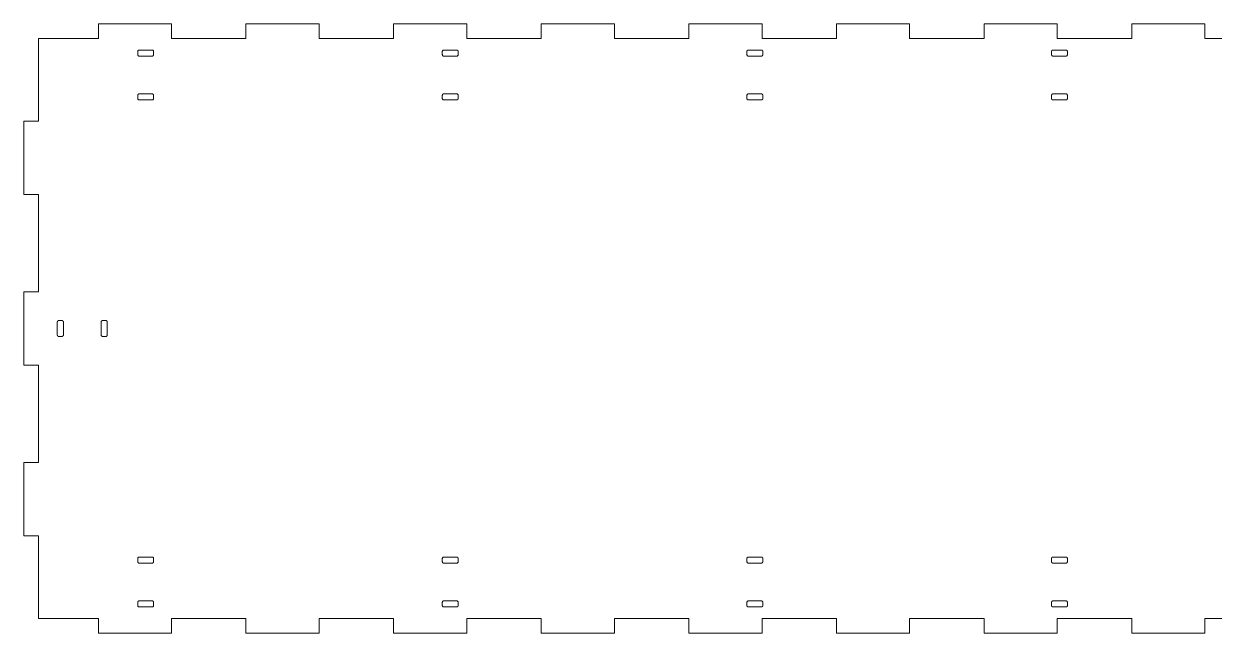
# Model space of a CAD drawing. Header units: millimetres. Extents: x 0 to 3016, y 0 to 2002.
# Drawn here: x 2016 to 2504.5, y 1008 to 1258 of the extents above; entities that cross this region are included whole.
import ezdxf

# ---------------------------------------------------------------- set-up
doc = ezdxf.new("R2010")
doc.units = ezdxf.units.MM
doc.layers.add('CORTE', color=1, linetype='Continuous', lineweight=0)

msp = doc.modelspace()

# ---------------------------------------------------------------- linework, layer by layer
at = {"layer": 'CORTE'}
msp.add_lwpolyline([(2531.294118, 1252), (2500.705882, 1252), (2500.705882, 1258), (2470.705882, 1258), (2470.705882, 1252), (2440.117647, 1252), (2440.117647, 1258), (2410.117647, 1258), (2410.117647, 1252), (2379.529412, 1252), (2379.529412, 1258), (2349.529412, 1258), (2349.529412, 1252), (2318.941176, 1252), (2318.941176, 1258), (2288.941176, 1258), (2288.941176, 1252), (2258.352941, 1252), (2258.352941, 1258), (2228.352941, 1258), (2228.352941, 1252), (2197.764706, 1252), (2197.764706, 1258), (2167.764706, 1258), (2167.764706, 1252), (2137.176471, 1252), (2137.176471, 1258), (2107.176471, 1258), (2107.176471, 1252), (2076.588235, 1252), (2076.588235, 1258), (2046.588235, 1258), (2046.588235, 1252), (2022, 1252), (2022, 1218), (2016, 1218), (2016, 1188), (2022, 1188), (2022, 1148), (2016, 1148), (2016, 1118), (2022, 1118), (2022, 1078), (2016, 1078), (2016, 1048), (2022, 1048), (2022, 1014), (2022, 1014), (2046.588235, 1014), (2046.588235, 1008), (2076.588235, 1008), (2076.588235, 1014), (2107.176471, 1014), (2107.176471, 1008), (2137.176471, 1008), (2137.176471, 1014), (2167.764706, 1014), (2167.764706, 1008), (2197.764706, 1008), (2197.764706, 1014), (2228.352941, 1014), (2228.352941, 1008), (2258.352941, 1008), (2258.352941, 1014), (2288.941176, 1014), (2288.941176, 1008), (2318.941176, 1008), (2318.941176, 1014), (2349.529412, 1014), (2349.529412, 1008), (2379.529412, 1008), (2379.529412, 1014), (2410.117647, 1014), (2410.117647, 1008), (2440.117647, 1008), (2440.117647, 1014), (2470.705882, 1014), (2470.705882, 1008), (2500.705882, 1008), (2500.705882, 1014), (2531.294118, 1014)], dxfattribs=at)
for points in [[(2069.25, 1246.65), (2069.246227, 1246.717179), (2069.234957, 1246.783513), (2069.21633, 1246.848167), (2069.190581, 1246.91033), (2069.158035, 1246.969219), (2069.119099, 1247.024094), (2069.074264, 1247.074264), (2069.024094, 1247.119099), (2068.969219, 1247.158035), (2068.91033, 1247.190581), (2068.848167, 1247.21633), (2068.783513, 1247.234957), (2068.717179, 1247.246227), (2068.65, 1247.25), (2063.35, 1247.25), (2063.282821, 1247.246227), (2063.216487, 1247.234957), (2063.151833, 1247.21633), (2063.08967, 1247.190581), (2063.030781, 1247.158035), (2062.975906, 1247.119099), (2062.925736, 1247.074264), (2062.880901, 1247.024094), (2062.841965, 1246.969219), (2062.809419, 1246.91033), (2062.78367, 1246.848167), (2062.765043, 1246.783513), (2062.753773, 1246.717179), (2062.75, 1246.65), (2062.75, 1245.35), (2062.753773, 1245.282821), (2062.765043, 1245.216487), (2062.78367, 1245.151833), (2062.809419, 1245.08967), (2062.841965, 1245.030781), (2062.880901, 1244.975906), (2062.925736, 1244.925736), (2062.975906, 1244.880901), (2063.030781, 1244.841965), (2063.08967, 1244.809419), (2063.151833, 1244.78367), (2063.216487, 1244.765043), (2063.282821, 1244.753773), (2063.35, 1244.75), (2068.65, 1244.75), (2068.717179, 1244.753773), (2068.783513, 1244.765043), (2068.848167, 1244.78367), (2068.91033, 1244.809419), (2068.969219, 1244.841965), (2069.024094, 1244.880901), (2069.074264, 1244.925736), (2069.119099, 1244.975906), (2069.158035, 1245.030781), (2069.190581, 1245.08967), (2069.21633, 1245.151833), (2069.234957, 1245.216487), (2069.246227, 1245.282821), (2069.25, 1245.35)], [(2194.25, 1246.65), (2194.246227, 1246.717179), (2194.234957, 1246.783513), (2194.21633, 1246.848167), (2194.190581, 1246.91033), (2194.158035, 1246.969219), (2194.119099, 1247.024094), (2194.074264, 1247.074264), (2194.024094, 1247.119099), (2193.969219, 1247.158035), (2193.91033, 1247.190581), (2193.848167, 1247.21633), (2193.783513, 1247.234957), (2193.717179, 1247.246227), (2193.65, 1247.25), (2188.35, 1247.25), (2188.282821, 1247.246227), (2188.216487, 1247.234957), (2188.151833, 1247.21633), (2188.08967, 1247.190581), (2188.030781, 1247.158035), (2187.975906, 1247.119099), (2187.925736, 1247.074264), (2187.880901, 1247.024094), (2187.841965, 1246.969219), (2187.809419, 1246.91033), (2187.78367, 1246.848167), (2187.765043, 1246.783513), (2187.753773, 1246.717179), (2187.75, 1246.65), (2187.75, 1245.35), (2187.753773, 1245.282821), (2187.765043, 1245.216487), (2187.78367, 1245.151833), (2187.809419, 1245.08967), (2187.841965, 1245.030781), (2187.880901, 1244.975906), (2187.925736, 1244.925736), (2187.975906, 1244.880901), (2188.030781, 1244.841965), (2188.08967, 1244.809419), (2188.151833, 1244.78367), (2188.216487, 1244.765043), (2188.282821, 1244.753773), (2188.35, 1244.75), (2193.65, 1244.75), (2193.717179, 1244.753773), (2193.783513, 1244.765043), (2193.848167, 1244.78367), (2193.91033, 1244.809419), (2193.969219, 1244.841965), (2194.024094, 1244.880901), (2194.074264, 1244.925736), (2194.119099, 1244.975906), (2194.158035, 1245.030781), (2194.190581, 1245.08967), (2194.21633, 1245.151833), (2194.234957, 1245.216487), (2194.246227, 1245.282821), (2194.25, 1245.35)], [(2319.25, 1246.65), (2319.246227, 1246.717179), (2319.234957, 1246.783513), (2319.21633, 1246.848167), (2319.190581, 1246.91033), (2319.158035, 1246.969219), (2319.119099, 1247.024094), (2319.074264, 1247.074264), (2319.024094, 1247.119099), (2318.969219, 1247.158035), (2318.91033, 1247.190581), (2318.848167, 1247.21633), (2318.783513, 1247.234957), (2318.717179, 1247.246227), (2318.65, 1247.25), (2313.35, 1247.25), (2313.282821, 1247.246227), (2313.216487, 1247.234957), (2313.151833, 1247.21633), (2313.08967, 1247.190581), (2313.030781, 1247.158035), (2312.975906, 1247.119099), (2312.925736, 1247.074264), (2312.880901, 1247.024094), (2312.841965, 1246.969219), (2312.809419, 1246.91033), (2312.78367, 1246.848167), (2312.765043, 1246.783513), (2312.753773, 1246.717179), (2312.75, 1246.65), (2312.75, 1245.35), (2312.753773, 1245.282821), (2312.765043, 1245.216487), (2312.78367, 1245.151833), (2312.809419, 1245.08967), (2312.841965, 1245.030781), (2312.880901, 1244.975906), (2312.925736, 1244.925736), (2312.975906, 1244.880901), (2313.030781, 1244.841965), (2313.08967, 1244.809419), (2313.151833, 1244.78367), (2313.216487, 1244.765043), (2313.282821, 1244.753773), (2313.35, 1244.75), (2318.65, 1244.75), (2318.717179, 1244.753773), (2318.783513, 1244.765043), (2318.848167, 1244.78367), (2318.91033, 1244.809419), (2318.969219, 1244.841965), (2319.024094, 1244.880901), (2319.074264, 1244.925736), (2319.119099, 1244.975906), (2319.158035, 1245.030781), (2319.190581, 1245.08967), (2319.21633, 1245.151833), (2319.234957, 1245.216487), (2319.246227, 1245.282821), (2319.25, 1245.35)], [(2444.25, 1246.65), (2444.246227, 1246.717179), (2444.234957, 1246.783513), (2444.21633, 1246.848167), (2444.190581, 1246.91033), (2444.158035, 1246.969219), (2444.119099, 1247.024094), (2444.074264, 1247.074264), (2444.024094, 1247.119099), (2443.969219, 1247.158035), (2443.91033, 1247.190581), (2443.848167, 1247.21633), (2443.783513, 1247.234957), (2443.717179, 1247.246227), (2443.65, 1247.25), (2438.35, 1247.25), (2438.282821, 1247.246227), (2438.216487, 1247.234957), (2438.151833, 1247.21633), (2438.08967, 1247.190581), (2438.030781, 1247.158035), (2437.975906, 1247.119099), (2437.925736, 1247.074264), (2437.880901, 1247.024094), (2437.841965, 1246.969219), (2437.809419, 1246.91033), (2437.78367, 1246.848167), (2437.765043, 1246.783513), (2437.753773, 1246.717179), (2437.75, 1246.65), (2437.75, 1245.35), (2437.753773, 1245.282821), (2437.765043, 1245.216487), (2437.78367, 1245.151833), (2437.809419, 1245.08967), (2437.841965, 1245.030781), (2437.880901, 1244.975906), (2437.925736, 1244.925736), (2437.975906, 1244.880901), (2438.030781, 1244.841965), (2438.08967, 1244.809419), (2438.151833, 1244.78367), (2438.216487, 1244.765043), (2438.282821, 1244.753773), (2438.35, 1244.75), (2443.65, 1244.75), (2443.717179, 1244.753773), (2443.783513, 1244.765043), (2443.848167, 1244.78367), (2443.91033, 1244.809419), (2443.969219, 1244.841965), (2444.024094, 1244.880901), (2444.074264, 1244.925736), (2444.119099, 1244.975906), (2444.158035, 1245.030781), (2444.190581, 1245.08967), (2444.21633, 1245.151833), (2444.234957, 1245.216487), (2444.246227, 1245.282821), (2444.25, 1245.35)], [(2069.25, 1228.65), (2069.246227, 1228.717179), (2069.234957, 1228.783513), (2069.21633, 1228.848167), (2069.190581, 1228.91033), (2069.158035, 1228.969219), (2069.119099, 1229.024094), (2069.074264, 1229.074264), (2069.024094, 1229.119099), (2068.969219, 1229.158035), (2068.91033, 1229.190581), (2068.848167, 1229.21633), (2068.783513, 1229.234957), (2068.717179, 1229.246227), (2068.65, 1229.25), (2063.35, 1229.25), (2063.282821, 1229.246227), (2063.216487, 1229.234957), (2063.151833, 1229.21633), (2063.08967, 1229.190581), (2063.030781, 1229.158035), (2062.975906, 1229.119099), (2062.925736, 1229.074264), (2062.880901, 1229.024094), (2062.841965, 1228.969219), (2062.809419, 1228.91033), (2062.78367, 1228.848167), (2062.765043, 1228.783513), (2062.753773, 1228.717179), (2062.75, 1228.65), (2062.75, 1227.35), (2062.753773, 1227.282821), (2062.765043, 1227.216487), (2062.78367, 1227.151833), (2062.809419, 1227.08967), (2062.841965, 1227.030781), (2062.880901, 1226.975906), (2062.925736, 1226.925736), (2062.975906, 1226.880901), (2063.030781, 1226.841965), (2063.08967, 1226.809419), (2063.151833, 1226.78367), (2063.216487, 1226.765043), (2063.282821, 1226.753773), (2063.35, 1226.75), (2068.65, 1226.75), (2068.717179, 1226.753773), (2068.783513, 1226.765043), (2068.848167, 1226.78367), (2068.91033, 1226.809419), (2068.969219, 1226.841965), (2069.024094, 1226.880901), (2069.074264, 1226.925736), (2069.119099, 1226.975906), (2069.158035, 1227.030781), (2069.190581, 1227.08967), (2069.21633, 1227.151833), (2069.234957, 1227.216487), (2069.246227, 1227.282821), (2069.25, 1227.35)], [(2194.25, 1228.65), (2194.246227, 1228.717179), (2194.234957, 1228.783513), (2194.21633, 1228.848167), (2194.190581, 1228.91033), (2194.158035, 1228.969219), (2194.119099, 1229.024094), (2194.074264, 1229.074264), (2194.024094, 1229.119099), (2193.969219, 1229.158035), (2193.91033, 1229.190581), (2193.848167, 1229.21633), (2193.783513, 1229.234957), (2193.717179, 1229.246227), (2193.65, 1229.25), (2188.35, 1229.25), (2188.282821, 1229.246227), (2188.216487, 1229.234957), (2188.151833, 1229.21633), (2188.08967, 1229.190581), (2188.030781, 1229.158035), (2187.975906, 1229.119099), (2187.925736, 1229.074264), (2187.880901, 1229.024094), (2187.841965, 1228.969219), (2187.809419, 1228.91033), (2187.78367, 1228.848167), (2187.765043, 1228.783513), (2187.753773, 1228.717179), (2187.75, 1228.65), (2187.75, 1227.35), (2187.753773, 1227.282821), (2187.765043, 1227.216487), (2187.78367, 1227.151833), (2187.809419, 1227.08967), (2187.841965, 1227.030781), (2187.880901, 1226.975906), (2187.925736, 1226.925736), (2187.975906, 1226.880901), (2188.030781, 1226.841965), (2188.08967, 1226.809419), (2188.151833, 1226.78367), (2188.216487, 1226.765043), (2188.282821, 1226.753773), (2188.35, 1226.75), (2193.65, 1226.75), (2193.717179, 1226.753773), (2193.783513, 1226.765043), (2193.848167, 1226.78367), (2193.91033, 1226.809419), (2193.969219, 1226.841965), (2194.024094, 1226.880901), (2194.074264, 1226.925736), (2194.119099, 1226.975906), (2194.158035, 1227.030781), (2194.190581, 1227.08967), (2194.21633, 1227.151833), (2194.234957, 1227.216487), (2194.246227, 1227.282821), (2194.25, 1227.35)], [(2319.25, 1228.65), (2319.246227, 1228.717179), (2319.234957, 1228.783513), (2319.21633, 1228.848167), (2319.190581, 1228.91033), (2319.158035, 1228.969219), (2319.119099, 1229.024094), (2319.074264, 1229.074264), (2319.024094, 1229.119099), (2318.969219, 1229.158035), (2318.91033, 1229.190581), (2318.848167, 1229.21633), (2318.783513, 1229.234957), (2318.717179, 1229.246227), (2318.65, 1229.25), (2313.35, 1229.25), (2313.282821, 1229.246227), (2313.216487, 1229.234957), (2313.151833, 1229.21633), (2313.08967, 1229.190581), (2313.030781, 1229.158035), (2312.975906, 1229.119099), (2312.925736, 1229.074264), (2312.880901, 1229.024094), (2312.841965, 1228.969219), (2312.809419, 1228.91033), (2312.78367, 1228.848167), (2312.765043, 1228.783513), (2312.753773, 1228.717179), (2312.75, 1228.65), (2312.75, 1227.35), (2312.753773, 1227.282821), (2312.765043, 1227.216487), (2312.78367, 1227.151833), (2312.809419, 1227.08967), (2312.841965, 1227.030781), (2312.880901, 1226.975906), (2312.925736, 1226.925736), (2312.975906, 1226.880901), (2313.030781, 1226.841965), (2313.08967, 1226.809419), (2313.151833, 1226.78367), (2313.216487, 1226.765043), (2313.282821, 1226.753773), (2313.35, 1226.75), (2318.65, 1226.75), (2318.717179, 1226.753773), (2318.783513, 1226.765043), (2318.848167, 1226.78367), (2318.91033, 1226.809419), (2318.969219, 1226.841965), (2319.024094, 1226.880901), (2319.074264, 1226.925736), (2319.119099, 1226.975906), (2319.158035, 1227.030781), (2319.190581, 1227.08967), (2319.21633, 1227.151833), (2319.234957, 1227.216487), (2319.246227, 1227.282821), (2319.25, 1227.35)], [(2444.25, 1228.65), (2444.246227, 1228.717179), (2444.234957, 1228.783513), (2444.21633, 1228.848167), (2444.190581, 1228.91033), (2444.158035, 1228.969219), (2444.119099, 1229.024094), (2444.074264, 1229.074264), (2444.024094, 1229.119099), (2443.969219, 1229.158035), (2443.91033, 1229.190581), (2443.848167, 1229.21633), (2443.783513, 1229.234957), (2443.717179, 1229.246227), (2443.65, 1229.25), (2438.35, 1229.25), (2438.282821, 1229.246227), (2438.216487, 1229.234957), (2438.151833, 1229.21633), (2438.08967, 1229.190581), (2438.030781, 1229.158035), (2437.975906, 1229.119099), (2437.925736, 1229.074264), (2437.880901, 1229.024094), (2437.841965, 1228.969219), (2437.809419, 1228.91033), (2437.78367, 1228.848167), (2437.765043, 1228.783513), (2437.753773, 1228.717179), (2437.75, 1228.65), (2437.75, 1227.35), (2437.753773, 1227.282821), (2437.765043, 1227.216487), (2437.78367, 1227.151833), (2437.809419, 1227.08967), (2437.841965, 1227.030781), (2437.880901, 1226.975906), (2437.925736, 1226.925736), (2437.975906, 1226.880901), (2438.030781, 1226.841965), (2438.08967, 1226.809419), (2438.151833, 1226.78367), (2438.216487, 1226.765043), (2438.282821, 1226.753773), (2438.35, 1226.75), (2443.65, 1226.75), (2443.717179, 1226.753773), (2443.783513, 1226.765043), (2443.848167, 1226.78367), (2443.91033, 1226.809419), (2443.969219, 1226.841965), (2444.024094, 1226.880901), (2444.074264, 1226.925736), (2444.119099, 1226.975906), (2444.158035, 1227.030781), (2444.190581, 1227.08967), (2444.21633, 1227.151833), (2444.234957, 1227.216487), (2444.246227, 1227.282821), (2444.25, 1227.35)], [(2032.25, 1135.65), (2032.246227, 1135.717179), (2032.234957, 1135.783513), (2032.21633, 1135.848167), (2032.190581, 1135.91033), (2032.158035, 1135.969219), (2032.119099, 1136.024094), (2032.074264, 1136.074264), (2032.024094, 1136.119099), (2031.969219, 1136.158035), (2031.91033, 1136.190581), (2031.848167, 1136.21633), (2031.783513, 1136.234957), (2031.717179, 1136.246227), (2031.65, 1136.25), (2030.35, 1136.25), (2030.282821, 1136.246227), (2030.216487, 1136.234957), (2030.151833, 1136.21633), (2030.08967, 1136.190581), (2030.030781, 1136.158035), (2029.975906, 1136.119099), (2029.925736, 1136.074264), (2029.880901, 1136.024094), (2029.841965, 1135.969219), (2029.809419, 1135.91033), (2029.78367, 1135.848167), (2029.765043, 1135.783513), (2029.753773, 1135.717179), (2029.75, 1135.65), (2029.75, 1130.35), (2029.753773, 1130.282821), (2029.765043, 1130.216487), (2029.78367, 1130.151833), (2029.809419, 1130.08967), (2029.841965, 1130.030781), (2029.880901, 1129.975906), (2029.925736, 1129.925736), (2029.975906, 1129.880901), (2030.030781, 1129.841965), (2030.08967, 1129.809419), (2030.151833, 1129.78367), (2030.216487, 1129.765043), (2030.282821, 1129.753773), (2030.35, 1129.75), (2031.65, 1129.75), (2031.717179, 1129.753773), (2031.783513, 1129.765043), (2031.848167, 1129.78367), (2031.91033, 1129.809419), (2031.969219, 1129.841965), (2032.024094, 1129.880901), (2032.074264, 1129.925736), (2032.119099, 1129.975906), (2032.158035, 1130.030781), (2032.190581, 1130.08967), (2032.21633, 1130.151833), (2032.234957, 1130.216487), (2032.246227, 1130.282821), (2032.25, 1130.35)], [(2050.25, 1135.65), (2050.246227, 1135.717179), (2050.234957, 1135.783513), (2050.21633, 1135.848167), (2050.190581, 1135.91033), (2050.158035, 1135.969219), (2050.119099, 1136.024094), (2050.074264, 1136.074264), (2050.024094, 1136.119099), (2049.969219, 1136.158035), (2049.91033, 1136.190581), (2049.848167, 1136.21633), (2049.783513, 1136.234957), (2049.717179, 1136.246227), (2049.65, 1136.25), (2048.35, 1136.25), (2048.282821, 1136.246227), (2048.216487, 1136.234957), (2048.151833, 1136.21633), (2048.08967, 1136.190581), (2048.030781, 1136.158035), (2047.975906, 1136.119099), (2047.925736, 1136.074264), (2047.880901, 1136.024094), (2047.841965, 1135.969219), (2047.809419, 1135.91033), (2047.78367, 1135.848167), (2047.765043, 1135.783513), (2047.753773, 1135.717179), (2047.75, 1135.65), (2047.75, 1130.35), (2047.753773, 1130.282821), (2047.765043, 1130.216487), (2047.78367, 1130.151833), (2047.809419, 1130.08967), (2047.841965, 1130.030781), (2047.880901, 1129.975906), (2047.925736, 1129.925736), (2047.975906, 1129.880901), (2048.030781, 1129.841965), (2048.08967, 1129.809419), (2048.151833, 1129.78367), (2048.216487, 1129.765043), (2048.282821, 1129.753773), (2048.35, 1129.75), (2049.65, 1129.75), (2049.717179, 1129.753773), (2049.783513, 1129.765043), (2049.848167, 1129.78367), (2049.91033, 1129.809419), (2049.969219, 1129.841965), (2050.024094, 1129.880901), (2050.074264, 1129.925736), (2050.119099, 1129.975906), (2050.158035, 1130.030781), (2050.190581, 1130.08967), (2050.21633, 1130.151833), (2050.234957, 1130.216487), (2050.246227, 1130.282821), (2050.25, 1130.35)], [(2069.25, 1038.65), (2069.246227, 1038.717179), (2069.234957, 1038.783513), (2069.21633, 1038.848167), (2069.190581, 1038.91033), (2069.158035, 1038.969219), (2069.119099, 1039.024094), (2069.074264, 1039.074264), (2069.024094, 1039.119099), (2068.969219, 1039.158035), (2068.91033, 1039.190581), (2068.848167, 1039.21633), (2068.783513, 1039.234957), (2068.717179, 1039.246227), (2068.65, 1039.25), (2063.35, 1039.25), (2063.282821, 1039.246227), (2063.216487, 1039.234957), (2063.151833, 1039.21633), (2063.08967, 1039.190581), (2063.030781, 1039.158035), (2062.975906, 1039.119099), (2062.925736, 1039.074264), (2062.880901, 1039.024094), (2062.841965, 1038.969219), (2062.809419, 1038.91033), (2062.78367, 1038.848167), (2062.765043, 1038.783513), (2062.753773, 1038.717179), (2062.75, 1038.65), (2062.75, 1037.35), (2062.753773, 1037.282821), (2062.765043, 1037.216487), (2062.78367, 1037.151833), (2062.809419, 1037.08967), (2062.841965, 1037.030781), (2062.880901, 1036.975906), (2062.925736, 1036.925736), (2062.975906, 1036.880901), (2063.030781, 1036.841965), (2063.08967, 1036.809419), (2063.151833, 1036.78367), (2063.216487, 1036.765043), (2063.282821, 1036.753773), (2063.35, 1036.75), (2068.65, 1036.75), (2068.717179, 1036.753773), (2068.783513, 1036.765043), (2068.848167, 1036.78367), (2068.91033, 1036.809419), (2068.969219, 1036.841965), (2069.024094, 1036.880901), (2069.074264, 1036.925736), (2069.119099, 1036.975906), (2069.158035, 1037.030781), (2069.190581, 1037.08967), (2069.21633, 1037.151833), (2069.234957, 1037.216487), (2069.246227, 1037.282821), (2069.25, 1037.35)], [(2194.25, 1038.65), (2194.246227, 1038.717179), (2194.234957, 1038.783513), (2194.21633, 1038.848167), (2194.190581, 1038.91033), (2194.158035, 1038.969219), (2194.119099, 1039.024094), (2194.074264, 1039.074264), (2194.024094, 1039.119099), (2193.969219, 1039.158035), (2193.91033, 1039.190581), (2193.848167, 1039.21633), (2193.783513, 1039.234957), (2193.717179, 1039.246227), (2193.65, 1039.25), (2188.35, 1039.25), (2188.282821, 1039.246227), (2188.216487, 1039.234957), (2188.151833, 1039.21633), (2188.08967, 1039.190581), (2188.030781, 1039.158035), (2187.975906, 1039.119099), (2187.925736, 1039.074264), (2187.880901, 1039.024094), (2187.841965, 1038.969219), (2187.809419, 1038.91033), (2187.78367, 1038.848167), (2187.765043, 1038.783513), (2187.753773, 1038.717179), (2187.75, 1038.65), (2187.75, 1037.35), (2187.753773, 1037.282821), (2187.765043, 1037.216487), (2187.78367, 1037.151833), (2187.809419, 1037.08967), (2187.841965, 1037.030781), (2187.880901, 1036.975906), (2187.925736, 1036.925736), (2187.975906, 1036.880901), (2188.030781, 1036.841965), (2188.08967, 1036.809419), (2188.151833, 1036.78367), (2188.216487, 1036.765043), (2188.282821, 1036.753773), (2188.35, 1036.75), (2193.65, 1036.75), (2193.717179, 1036.753773), (2193.783513, 1036.765043), (2193.848167, 1036.78367), (2193.91033, 1036.809419), (2193.969219, 1036.841965), (2194.024094, 1036.880901), (2194.074264, 1036.925736), (2194.119099, 1036.975906), (2194.158035, 1037.030781), (2194.190581, 1037.08967), (2194.21633, 1037.151833), (2194.234957, 1037.216487), (2194.246227, 1037.282821), (2194.25, 1037.35)], [(2319.25, 1038.65), (2319.246227, 1038.717179), (2319.234957, 1038.783513), (2319.21633, 1038.848167), (2319.190581, 1038.91033), (2319.158035, 1038.969219), (2319.119099, 1039.024094), (2319.074264, 1039.074264), (2319.024094, 1039.119099), (2318.969219, 1039.158035), (2318.91033, 1039.190581), (2318.848167, 1039.21633), (2318.783513, 1039.234957), (2318.717179, 1039.246227), (2318.65, 1039.25), (2313.35, 1039.25), (2313.282821, 1039.246227), (2313.216487, 1039.234957), (2313.151833, 1039.21633), (2313.08967, 1039.190581), (2313.030781, 1039.158035), (2312.975906, 1039.119099), (2312.925736, 1039.074264), (2312.880901, 1039.024094), (2312.841965, 1038.969219), (2312.809419, 1038.91033), (2312.78367, 1038.848167), (2312.765043, 1038.783513), (2312.753773, 1038.717179), (2312.75, 1038.65), (2312.75, 1037.35), (2312.753773, 1037.282821), (2312.765043, 1037.216487), (2312.78367, 1037.151833), (2312.809419, 1037.08967), (2312.841965, 1037.030781), (2312.880901, 1036.975906), (2312.925736, 1036.925736), (2312.975906, 1036.880901), (2313.030781, 1036.841965), (2313.08967, 1036.809419), (2313.151833, 1036.78367), (2313.216487, 1036.765043), (2313.282821, 1036.753773), (2313.35, 1036.75), (2318.65, 1036.75), (2318.717179, 1036.753773), (2318.783513, 1036.765043), (2318.848167, 1036.78367), (2318.91033, 1036.809419), (2318.969219, 1036.841965), (2319.024094, 1036.880901), (2319.074264, 1036.925736), (2319.119099, 1036.975906), (2319.158035, 1037.030781), (2319.190581, 1037.08967), (2319.21633, 1037.151833), (2319.234957, 1037.216487), (2319.246227, 1037.282821), (2319.25, 1037.35)], [(2444.25, 1038.65), (2444.246227, 1038.717179), (2444.234957, 1038.783513), (2444.21633, 1038.848167), (2444.190581, 1038.91033), (2444.158035, 1038.969219), (2444.119099, 1039.024094), (2444.074264, 1039.074264), (2444.024094, 1039.119099), (2443.969219, 1039.158035), (2443.91033, 1039.190581), (2443.848167, 1039.21633), (2443.783513, 1039.234957), (2443.717179, 1039.246227), (2443.65, 1039.25), (2438.35, 1039.25), (2438.282821, 1039.246227), (2438.216487, 1039.234957), (2438.151833, 1039.21633), (2438.08967, 1039.190581), (2438.030781, 1039.158035), (2437.975906, 1039.119099), (2437.925736, 1039.074264), (2437.880901, 1039.024094), (2437.841965, 1038.969219), (2437.809419, 1038.91033), (2437.78367, 1038.848167), (2437.765043, 1038.783513), (2437.753773, 1038.717179), (2437.75, 1038.65), (2437.75, 1037.35), (2437.753773, 1037.282821), (2437.765043, 1037.216487), (2437.78367, 1037.151833), (2437.809419, 1037.08967), (2437.841965, 1037.030781), (2437.880901, 1036.975906), (2437.925736, 1036.925736), (2437.975906, 1036.880901), (2438.030781, 1036.841965), (2438.08967, 1036.809419), (2438.151833, 1036.78367), (2438.216487, 1036.765043), (2438.282821, 1036.753773), (2438.35, 1036.75), (2443.65, 1036.75), (2443.717179, 1036.753773), (2443.783513, 1036.765043), (2443.848167, 1036.78367), (2443.91033, 1036.809419), (2443.969219, 1036.841965), (2444.024094, 1036.880901), (2444.074264, 1036.925736), (2444.119099, 1036.975906), (2444.158035, 1037.030781), (2444.190581, 1037.08967), (2444.21633, 1037.151833), (2444.234957, 1037.216487), (2444.246227, 1037.282821), (2444.25, 1037.35)], [(2069.25, 1020.65), (2069.246227, 1020.717179), (2069.234957, 1020.783513), (2069.21633, 1020.848167), (2069.190581, 1020.91033), (2069.158035, 1020.969219), (2069.119099, 1021.024094), (2069.074264, 1021.074264), (2069.024094, 1021.119099), (2068.969219, 1021.158035), (2068.91033, 1021.190581), (2068.848167, 1021.21633), (2068.783513, 1021.234957), (2068.717179, 1021.246227), (2068.65, 1021.25), (2063.35, 1021.25), (2063.282821, 1021.246227), (2063.216487, 1021.234957), (2063.151833, 1021.21633), (2063.08967, 1021.190581), (2063.030781, 1021.158035), (2062.975906, 1021.119099), (2062.925736, 1021.074264), (2062.880901, 1021.024094), (2062.841965, 1020.969219), (2062.809419, 1020.91033), (2062.78367, 1020.848167), (2062.765043, 1020.783513), (2062.753773, 1020.717179), (2062.75, 1020.65), (2062.75, 1019.35), (2062.753773, 1019.282821), (2062.765043, 1019.216487), (2062.78367, 1019.151833), (2062.809419, 1019.08967), (2062.841965, 1019.030781), (2062.880901, 1018.975906), (2062.925736, 1018.925736), (2062.975906, 1018.880901), (2063.030781, 1018.841965), (2063.08967, 1018.809419), (2063.151833, 1018.78367), (2063.216487, 1018.765043), (2063.282821, 1018.753773), (2063.35, 1018.75), (2068.65, 1018.75), (2068.717179, 1018.753773), (2068.783513, 1018.765043), (2068.848167, 1018.78367), (2068.91033, 1018.809419), (2068.969219, 1018.841965), (2069.024094, 1018.880901), (2069.074264, 1018.925736), (2069.119099, 1018.975906), (2069.158035, 1019.030781), (2069.190581, 1019.08967), (2069.21633, 1019.151833), (2069.234957, 1019.216487), (2069.246227, 1019.282821), (2069.25, 1019.35)], [(2194.25, 1020.65), (2194.246227, 1020.717179), (2194.234957, 1020.783513), (2194.21633, 1020.848167), (2194.190581, 1020.91033), (2194.158035, 1020.969219), (2194.119099, 1021.024094), (2194.074264, 1021.074264), (2194.024094, 1021.119099), (2193.969219, 1021.158035), (2193.91033, 1021.190581), (2193.848167, 1021.21633), (2193.783513, 1021.234957), (2193.717179, 1021.246227), (2193.65, 1021.25), (2188.35, 1021.25), (2188.282821, 1021.246227), (2188.216487, 1021.234957), (2188.151833, 1021.21633), (2188.08967, 1021.190581), (2188.030781, 1021.158035), (2187.975906, 1021.119099), (2187.925736, 1021.074264), (2187.880901, 1021.024094), (2187.841965, 1020.969219), (2187.809419, 1020.91033), (2187.78367, 1020.848167), (2187.765043, 1020.783513), (2187.753773, 1020.717179), (2187.75, 1020.65), (2187.75, 1019.35), (2187.753773, 1019.282821), (2187.765043, 1019.216487), (2187.78367, 1019.151833), (2187.809419, 1019.08967), (2187.841965, 1019.030781), (2187.880901, 1018.975906), (2187.925736, 1018.925736), (2187.975906, 1018.880901), (2188.030781, 1018.841965), (2188.08967, 1018.809419), (2188.151833, 1018.78367), (2188.216487, 1018.765043), (2188.282821, 1018.753773), (2188.35, 1018.75), (2193.65, 1018.75), (2193.717179, 1018.753773), (2193.783513, 1018.765043), (2193.848167, 1018.78367), (2193.91033, 1018.809419), (2193.969219, 1018.841965), (2194.024094, 1018.880901), (2194.074264, 1018.925736), (2194.119099, 1018.975906), (2194.158035, 1019.030781), (2194.190581, 1019.08967), (2194.21633, 1019.151833), (2194.234957, 1019.216487), (2194.246227, 1019.282821), (2194.25, 1019.35)], [(2319.25, 1020.65), (2319.246227, 1020.717179), (2319.234957, 1020.783513), (2319.21633, 1020.848167), (2319.190581, 1020.91033), (2319.158035, 1020.969219), (2319.119099, 1021.024094), (2319.074264, 1021.074264), (2319.024094, 1021.119099), (2318.969219, 1021.158035), (2318.91033, 1021.190581), (2318.848167, 1021.21633), (2318.783513, 1021.234957), (2318.717179, 1021.246227), (2318.65, 1021.25), (2313.35, 1021.25), (2313.282821, 1021.246227), (2313.216487, 1021.234957), (2313.151833, 1021.21633), (2313.08967, 1021.190581), (2313.030781, 1021.158035), (2312.975906, 1021.119099), (2312.925736, 1021.074264), (2312.880901, 1021.024094), (2312.841965, 1020.969219), (2312.809419, 1020.91033), (2312.78367, 1020.848167), (2312.765043, 1020.783513), (2312.753773, 1020.717179), (2312.75, 1020.65), (2312.75, 1019.35), (2312.753773, 1019.282821), (2312.765043, 1019.216487), (2312.78367, 1019.151833), (2312.809419, 1019.08967), (2312.841965, 1019.030781), (2312.880901, 1018.975906), (2312.925736, 1018.925736), (2312.975906, 1018.880901), (2313.030781, 1018.841965), (2313.08967, 1018.809419), (2313.151833, 1018.78367), (2313.216487, 1018.765043), (2313.282821, 1018.753773), (2313.35, 1018.75), (2318.65, 1018.75), (2318.717179, 1018.753773), (2318.783513, 1018.765043), (2318.848167, 1018.78367), (2318.91033, 1018.809419), (2318.969219, 1018.841965), (2319.024094, 1018.880901), (2319.074264, 1018.925736), (2319.119099, 1018.975906), (2319.158035, 1019.030781), (2319.190581, 1019.08967), (2319.21633, 1019.151833), (2319.234957, 1019.216487), (2319.246227, 1019.282821), (2319.25, 1019.35)], [(2444.25, 1020.65), (2444.246227, 1020.717179), (2444.234957, 1020.783513), (2444.21633, 1020.848167), (2444.190581, 1020.91033), (2444.158035, 1020.969219), (2444.119099, 1021.024094), (2444.074264, 1021.074264), (2444.024094, 1021.119099), (2443.969219, 1021.158035), (2443.91033, 1021.190581), (2443.848167, 1021.21633), (2443.783513, 1021.234957), (2443.717179, 1021.246227), (2443.65, 1021.25), (2438.35, 1021.25), (2438.282821, 1021.246227), (2438.216487, 1021.234957), (2438.151833, 1021.21633), (2438.08967, 1021.190581), (2438.030781, 1021.158035), (2437.975906, 1021.119099), (2437.925736, 1021.074264), (2437.880901, 1021.024094), (2437.841965, 1020.969219), (2437.809419, 1020.91033), (2437.78367, 1020.848167), (2437.765043, 1020.783513), (2437.753773, 1020.717179), (2437.75, 1020.65), (2437.75, 1019.35), (2437.753773, 1019.282821), (2437.765043, 1019.216487), (2437.78367, 1019.151833), (2437.809419, 1019.08967), (2437.841965, 1019.030781), (2437.880901, 1018.975906), (2437.925736, 1018.925736), (2437.975906, 1018.880901), (2438.030781, 1018.841965), (2438.08967, 1018.809419), (2438.151833, 1018.78367), (2438.216487, 1018.765043), (2438.282821, 1018.753773), (2438.35, 1018.75), (2443.65, 1018.75), (2443.717179, 1018.753773), (2443.783513, 1018.765043), (2443.848167, 1018.78367), (2443.91033, 1018.809419), (2443.969219, 1018.841965), (2444.024094, 1018.880901), (2444.074264, 1018.925736), (2444.119099, 1018.975906), (2444.158035, 1019.030781), (2444.190581, 1019.08967), (2444.21633, 1019.151833), (2444.234957, 1019.216487), (2444.246227, 1019.282821), (2444.25, 1019.35)]]:
    msp.add_lwpolyline(points, close=True, dxfattribs=at)

doc.saveas('drawing.dxf')
